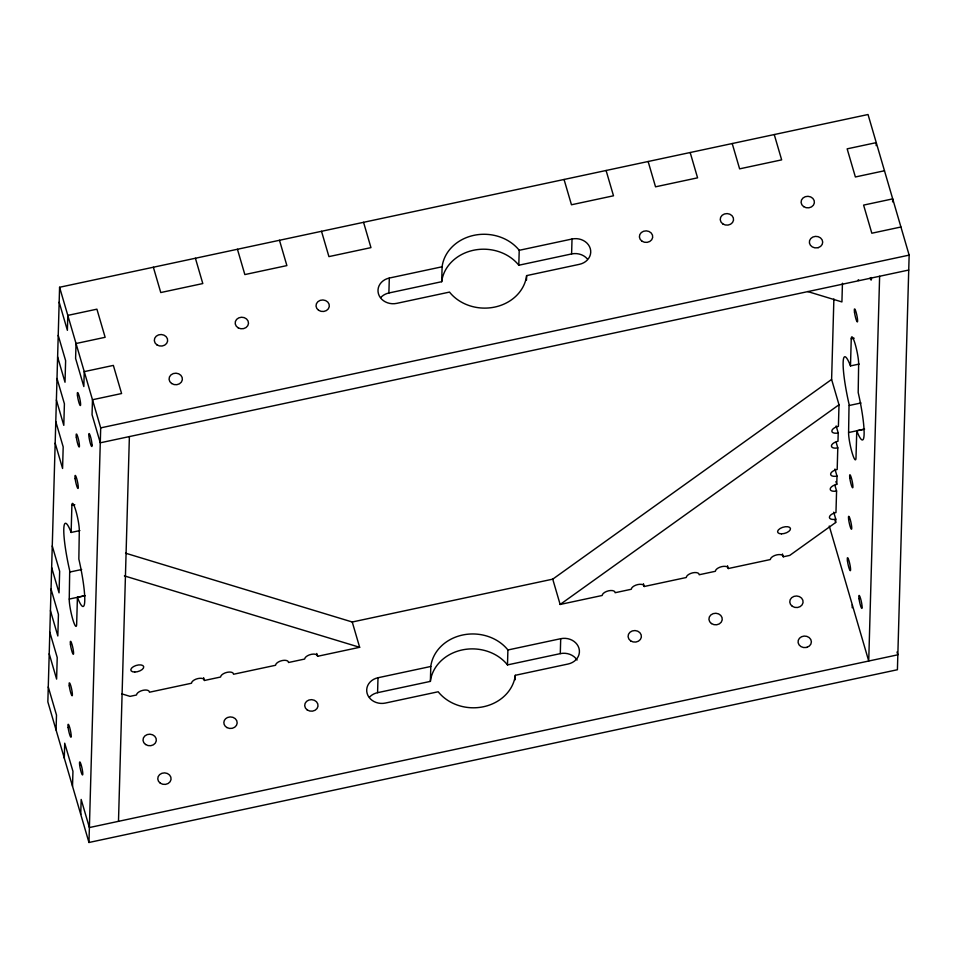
<?xml version="1.0" encoding="UTF-8"?>
<svg xmlns="http://www.w3.org/2000/svg" width="957" height="957" viewBox="0 0 957 957"><rect width="100%" height="100%" fill="white"/><g stroke="black" fill="none" stroke-linecap="round" stroke-linejoin="round"><path stroke-width="1.44" d="M59.585 287.267L47.85 701.876L88.965 842.483L897.415 669.733L909.15 255.124L868.035 114.517L59.585 287.267L100.7 427.875L88.965 842.483M56.068 730L56.499 715.07L48.269 686.959M64.298 758.123L64.717 743.194L72.947 771.318L72.517 786.247M84.695 595.744L77.421 597.3L76.644 624.383A15.013 2.022 77.9 0 1 72.732 619.191A15.013 2.022 77.9 0 1 69.251 599.07L69.705 570.695A42.551 5.718 77.9 0 1 63.796 529.018A42.551 5.718 77.9 0 1 70.818 531.625L71.129 532.451L79.862 530.585M71.129 532.451L71.895 505.368L74.813 504.746M80.747 814.359L81.166 799.442L89.384 827.554L897.833 654.803L897.02 651.992M118.489 821.345L129.386 436.583M369.486 697.174A15.013 13.027 1.6 0 1 377.572 692.677L378.003 677.747L430.806 666.467L430.949 665.294A42.551 36.916 1.6 0 1 462.566 635.029A42.551 36.916 1.6 0 1 507.138 649.013L507.904 649.982L507.485 664.912L560.288 653.631A15.013 13.027 1.6 0 1 577.083 660.007M380.79 297.495A15.013 13.027 1.6 0 1 388.889 292.986L389.308 278.056L442.11 266.776L442.266 265.615A42.551 36.916 1.6 0 1 473.882 235.338A42.551 36.916 1.6 0 1 518.443 249.334L519.22 250.303L518.802 265.233L571.604 253.94A15.013 13.027 1.6 0 1 587.323 258.88M377.572 692.677L430.375 681.384L430.806 666.467M388.889 292.986L441.691 281.705L442.11 266.776M515.189 679.769L515.309 675.295L568.111 664.014A15.013 13.027 1.6 0 0 578.961 648.248A15.013 13.027 1.6 0 0 560.706 638.702L507.904 649.982M526.494 280.09L526.625 275.616L579.428 264.323A15.013 13.027 1.6 0 0 590.278 248.569A15.013 13.027 1.6 0 0 572.023 239.023L519.22 250.303M560.288 653.631L560.706 638.702M571.604 253.94L572.023 239.023M831.609 379.45L552.739 579.152L560.144 604.465L602.18 595.481A6.675 3.194 -16.3 0 1 608.748 590.78A6.675 3.194 -16.3 0 1 615.124 592.718L631.285 589.261A6.675 3.194 -16.3 0 1 637.852 584.56A6.675 3.194 -16.3 0 1 644.228 586.497L686.265 577.514A6.675 3.194 -16.3 0 1 692.82 572.812A6.675 3.194 -16.3 0 1 699.196 574.75L715.369 571.293A6.675 3.194 -16.3 0 1 721.925 566.592A6.675 3.194 -16.3 0 1 728.301 568.53L770.337 559.546A6.675 3.194 -16.3 0 1 776.905 554.845A6.675 3.194 -16.3 0 1 783.281 556.783L789.74 555.407L835.676 522.51L835.772 519.196A6.675 3.194 -16.3 0 1 829.396 517.259A6.675 3.194 -16.3 0 1 835.963 512.557L836.574 491.001A6.675 3.194 -16.3 0 1 830.197 489.063A6.675 3.194 -16.3 0 1 836.753 484.362L836.992 476.072A6.675 3.194 -16.3 0 1 830.616 474.134A6.675 3.194 -16.3 0 1 837.184 469.444L837.794 447.876A6.675 3.194 -16.3 0 1 831.418 445.95A6.675 3.194 -16.3 0 1 837.973 441.249L838.212 432.959A6.675 3.194 -16.3 0 1 831.836 431.021A6.675 3.194 -16.3 0 1 838.404 426.32L839.014 404.763L831.609 379.45L833.882 298.979M842.447 283.248L841.921 301.934L807.696 291.55M864.039 429.215L856.766 430.77L856.001 457.853A15.013 2.022 77.9 0 1 852.089 452.661A15.013 2.022 77.9 0 1 848.596 432.54L849.05 404.153A42.551 5.718 77.9 0 1 843.141 362.488A42.551 5.718 77.9 0 1 850.163 365.084L850.486 365.921L859.207 364.055M850.486 365.921L851.252 338.838L854.158 338.216M852.208 607.767L852.292 604.788M876.169 145.62L876.253 142.641L847.148 148.849L855.379 176.973L884.483 170.753M879.627 276.262L868.729 661.024L829.264 526.039M892.618 201.867L892.702 198.877L863.597 205.097L871.827 233.221L900.932 227M441.691 281.705L441.835 280.545A42.551 36.916 1.6 0 1 473.464 250.267A42.551 36.916 1.6 0 1 518.024 264.264L518.802 265.233M430.375 681.384L430.53 680.224A42.551 36.916 1.6 0 1 462.147 649.947A42.551 36.916 1.6 0 1 506.708 663.943L507.485 664.912M526.625 275.616L526.47 276.776A42.551 36.916 1.6 0 1 494.853 307.053A42.551 36.916 1.6 0 1 450.292 293.057L449.515 292.088L396.712 303.369A15.013 13.027 1.6 0 1 378.458 293.823A15.013 13.027 1.6 0 1 389.308 278.056M515.309 675.295L515.165 676.455A42.551 36.916 1.6 0 1 483.536 706.733A42.551 36.916 1.6 0 1 438.976 692.736L438.198 691.767L385.396 703.06A15.013 13.027 1.6 0 1 367.153 693.514A15.013 13.027 1.6 0 1 378.003 677.747M560.144 604.465L839.014 404.763M100.7 427.875L909.15 255.124M908.731 270.041L100.282 442.804L92.051 414.68L92.482 399.751L121.587 393.53L113.357 365.407L84.252 371.627L83.833 386.556L75.603 358.432L76.034 343.515L105.138 337.295L96.908 309.171L67.803 315.391L67.385 330.321L59.167 302.197M70.017 571.999L81.656 569.511M849.361 405.457L861.001 402.969M69.251 599.07L85.257 595.649M848.596 432.54L864.602 429.119M125.558 553.182L352.248 622.002L552.739 579.152M121.683 693.825L130.056 696.373L136.516 694.985A6.675 3.194 -16.3 0 1 143.083 690.284A6.675 3.194 -16.3 0 1 149.448 692.222L191.496 683.238A6.675 3.194 -16.3 0 1 198.051 678.537A6.675 3.194 -16.3 0 1 204.427 680.475L220.6 677.018A6.675 3.194 -16.3 0 1 227.156 672.316A6.675 3.194 -16.3 0 1 233.532 674.254L275.568 665.271A6.675 3.194 -16.3 0 1 282.136 660.569A6.675 3.194 -16.3 0 1 288.512 662.507L304.673 659.05A6.675 3.194 -16.3 0 1 311.24 654.361A6.675 3.194 -16.3 0 1 317.616 656.287L359.653 647.303L352.248 622.002M124.41 575.899L359.653 647.303M856.766 430.77L857.077 431.595A42.551 5.718 77.9 0 0 864.111 434.191A42.551 5.718 77.9 0 0 858.19 392.526L858.644 364.15A15.013 2.022 77.9 0 0 855.163 344.03A15.013 2.022 77.9 0 0 851.252 338.838M77.421 597.3L77.732 598.137A42.551 5.718 77.9 0 0 84.754 600.733A42.551 5.718 77.9 0 0 78.845 559.067L79.299 530.68A15.013 2.022 77.9 0 0 75.806 510.56A15.013 2.022 77.9 0 0 71.895 505.368M774.249 134.554L781.654 159.867L739.617 168.851L732.213 143.538M836.155 425.925L838.212 432.959M836.143 442.254L837.794 447.876M834.935 469.038L836.992 476.072M835.928 481.55L836.753 484.362M834.923 485.378L836.574 491.001M833.714 512.162L835.772 519.196M834.851 519.699L835.676 522.51M690.176 152.522L697.581 177.835L655.533 186.818L648.14 161.506M782.455 553.971L783.281 556.783M727.476 565.719L728.301 568.53M606.092 170.49L613.497 195.79L571.461 204.774L564.056 179.473M643.403 583.686L644.228 586.497M363.564 222.311L370.957 247.624L328.921 256.608L321.516 231.295M279.48 240.279L286.885 265.591L244.848 274.575L237.444 249.263M316.791 653.475L317.616 656.287M195.407 258.246L202.8 283.559L160.764 292.543L153.359 267.23M203.602 677.664L204.427 680.475M58.221 335.369L65.626 360.669L65.016 382.238L57.611 356.925M57.001 378.482L64.406 403.794L63.796 425.351L56.391 400.038M55.781 421.606L63.186 446.907L62.576 468.475L55.171 443.163M52.264 545.98L59.657 571.293L59.047 592.85L51.654 567.549M51.044 589.105L58.437 614.418L57.827 635.974L50.434 610.662M49.824 632.23L57.217 657.531L56.607 679.099L49.214 653.787M858.764 279.97A6.675 0.897 77.9 0 1 858.07 280.018M870.092 278.116A6.675 0.897 77.9 0 0 871.42 279.193L871.42 278.726A6.675 0.897 77.9 0 0 871.348 277.53M92.075 445.256L92.075 445.735A6.675 0.897 77.9 0 1 89.575 440.316A6.675 0.897 77.9 0 1 89.587 434.155A6.675 0.897 77.9 0 1 92.075 445.256M818.355 247.6L817.517 247.803A6.675 5.79 1.6 0 1 809.562 240.65A6.675 5.79 1.6 0 1 820.496 237.886A6.675 5.79 1.6 0 1 818.355 247.6M807.038 647.279L806.201 647.494A6.675 5.79 1.6 0 1 798.258 640.341A6.675 5.79 1.6 0 1 809.191 637.577A6.675 5.79 1.6 0 1 807.038 647.279M134.722 672.041A6.675 3.194 -16.3 0 0 143.694 666.646A6.675 3.194 -16.3 0 0 133.394 666.67A6.675 3.194 -16.3 0 0 134.722 672.041M781.45 533.839A6.675 3.194 -16.3 0 0 790.458 528.455A6.675 3.194 -16.3 0 0 780.182 528.455A6.675 3.194 -16.3 0 0 781.45 533.839M145.548 744.498A6.675 5.79 1.6 0 0 156.278 740.862A6.675 5.79 1.6 0 0 147.199 734.581A6.675 5.79 1.6 0 0 145.548 744.498M226.917 727.559A6.675 5.79 1.6 0 0 237.18 723.025A6.675 5.79 1.6 0 0 227.455 717.535A6.675 5.79 1.6 0 0 226.917 727.559M307.233 709.95A6.675 5.79 1.6 0 0 317.975 706.302A6.675 5.79 1.6 0 0 308.896 700.034A6.675 5.79 1.6 0 0 307.233 709.95M630.615 640.855A6.675 5.79 1.6 0 0 641.346 637.206A6.675 5.79 1.6 0 0 632.266 630.938A6.675 5.79 1.6 0 0 630.615 640.855M711.458 623.569A6.675 5.79 1.6 0 0 722.2 619.933A6.675 5.79 1.6 0 0 713.121 613.652A6.675 5.79 1.6 0 0 711.458 623.569M792.3 606.295A6.675 5.79 1.6 0 0 803.043 602.659A6.675 5.79 1.6 0 0 793.963 596.378A6.675 5.79 1.6 0 0 792.3 606.295M160.298 783.185A6.675 5.79 1.6 0 0 171.028 779.536A6.675 5.79 1.6 0 0 161.948 773.268A6.675 5.79 1.6 0 0 160.298 783.185M68.114 727.511A6.675 0.897 77.9 0 0 70.962 737.249A6.675 0.897 77.9 0 0 69.67 727.404A6.675 0.897 77.9 0 0 68.114 727.511M69.263 685.858A6.675 0.897 77.9 0 0 72.098 695.787A6.675 0.897 77.9 0 0 70.902 686.145A6.675 0.897 77.9 0 0 69.263 685.858M70.459 644.587A6.675 0.897 77.9 0 0 73.306 654.325A6.675 0.897 77.9 0 0 72.026 644.48A6.675 0.897 77.9 0 0 70.459 644.587M75.148 478.739A6.675 0.897 77.9 0 0 77.996 488.489A6.675 0.897 77.9 0 0 76.716 478.632A6.675 0.897 77.9 0 0 75.148 478.739M76.321 437.277A6.675 0.897 77.9 0 0 79.168 447.027A6.675 0.897 77.9 0 0 77.888 437.182A6.675 0.897 77.9 0 0 76.321 437.277M77.493 395.815A6.675 0.897 77.9 0 0 80.34 405.565A6.675 0.897 77.9 0 0 79.06 395.72A6.675 0.897 77.9 0 0 77.493 395.815M79.67 765.217A6.675 0.897 77.9 0 0 82.517 774.967A6.675 0.897 77.9 0 0 81.237 765.11A6.675 0.897 77.9 0 0 79.67 765.217M847.459 560.969A6.675 0.897 77.9 0 0 850.306 570.719A6.675 0.897 77.9 0 0 849.026 560.874A6.675 0.897 77.9 0 0 847.459 560.969M848.608 519.316A6.675 0.897 77.9 0 0 851.443 529.257A6.675 0.897 77.9 0 0 850.247 519.603A6.675 0.897 77.9 0 0 848.608 519.316M849.804 478.057A6.675 0.897 77.9 0 0 852.651 487.795A6.675 0.897 77.9 0 0 851.371 477.95A6.675 0.897 77.9 0 0 849.804 478.057M854.493 312.209A6.675 0.897 77.9 0 0 857.34 321.947A6.675 0.897 77.9 0 0 856.06 312.102A6.675 0.897 77.9 0 0 854.493 312.209M859.015 598.687A6.675 0.897 77.9 0 0 861.862 608.425A6.675 0.897 77.9 0 0 860.582 598.58A6.675 0.897 77.9 0 0 859.015 598.687M156.852 344.819A6.675 5.79 1.6 0 0 167.595 341.171A6.675 5.79 1.6 0 0 158.515 334.902A6.675 5.79 1.6 0 0 156.852 344.819M238.221 327.868A6.675 5.79 1.6 0 0 248.497 323.346A6.675 5.79 1.6 0 0 238.772 317.856A6.675 5.79 1.6 0 0 238.221 327.868M318.549 310.259A6.675 5.79 1.6 0 0 329.28 306.623A6.675 5.79 1.6 0 0 320.2 300.354A6.675 5.79 1.6 0 0 318.549 310.259M641.932 241.164A6.675 5.79 1.6 0 0 652.662 237.515A6.675 5.79 1.6 0 0 643.582 231.247A6.675 5.79 1.6 0 0 641.932 241.164M722.774 223.89A6.675 5.79 1.6 0 0 733.505 220.242A6.675 5.79 1.6 0 0 724.425 213.973A6.675 5.79 1.6 0 0 722.774 223.89M803.617 206.616A6.675 5.79 1.6 0 0 814.347 202.968A6.675 5.79 1.6 0 0 805.268 196.699A6.675 5.79 1.6 0 0 803.617 206.616M171.602 383.494A6.675 5.79 1.6 0 0 182.332 379.845A6.675 5.79 1.6 0 0 173.253 373.577A6.675 5.79 1.6 0 0 171.602 383.494"/></g></svg>
